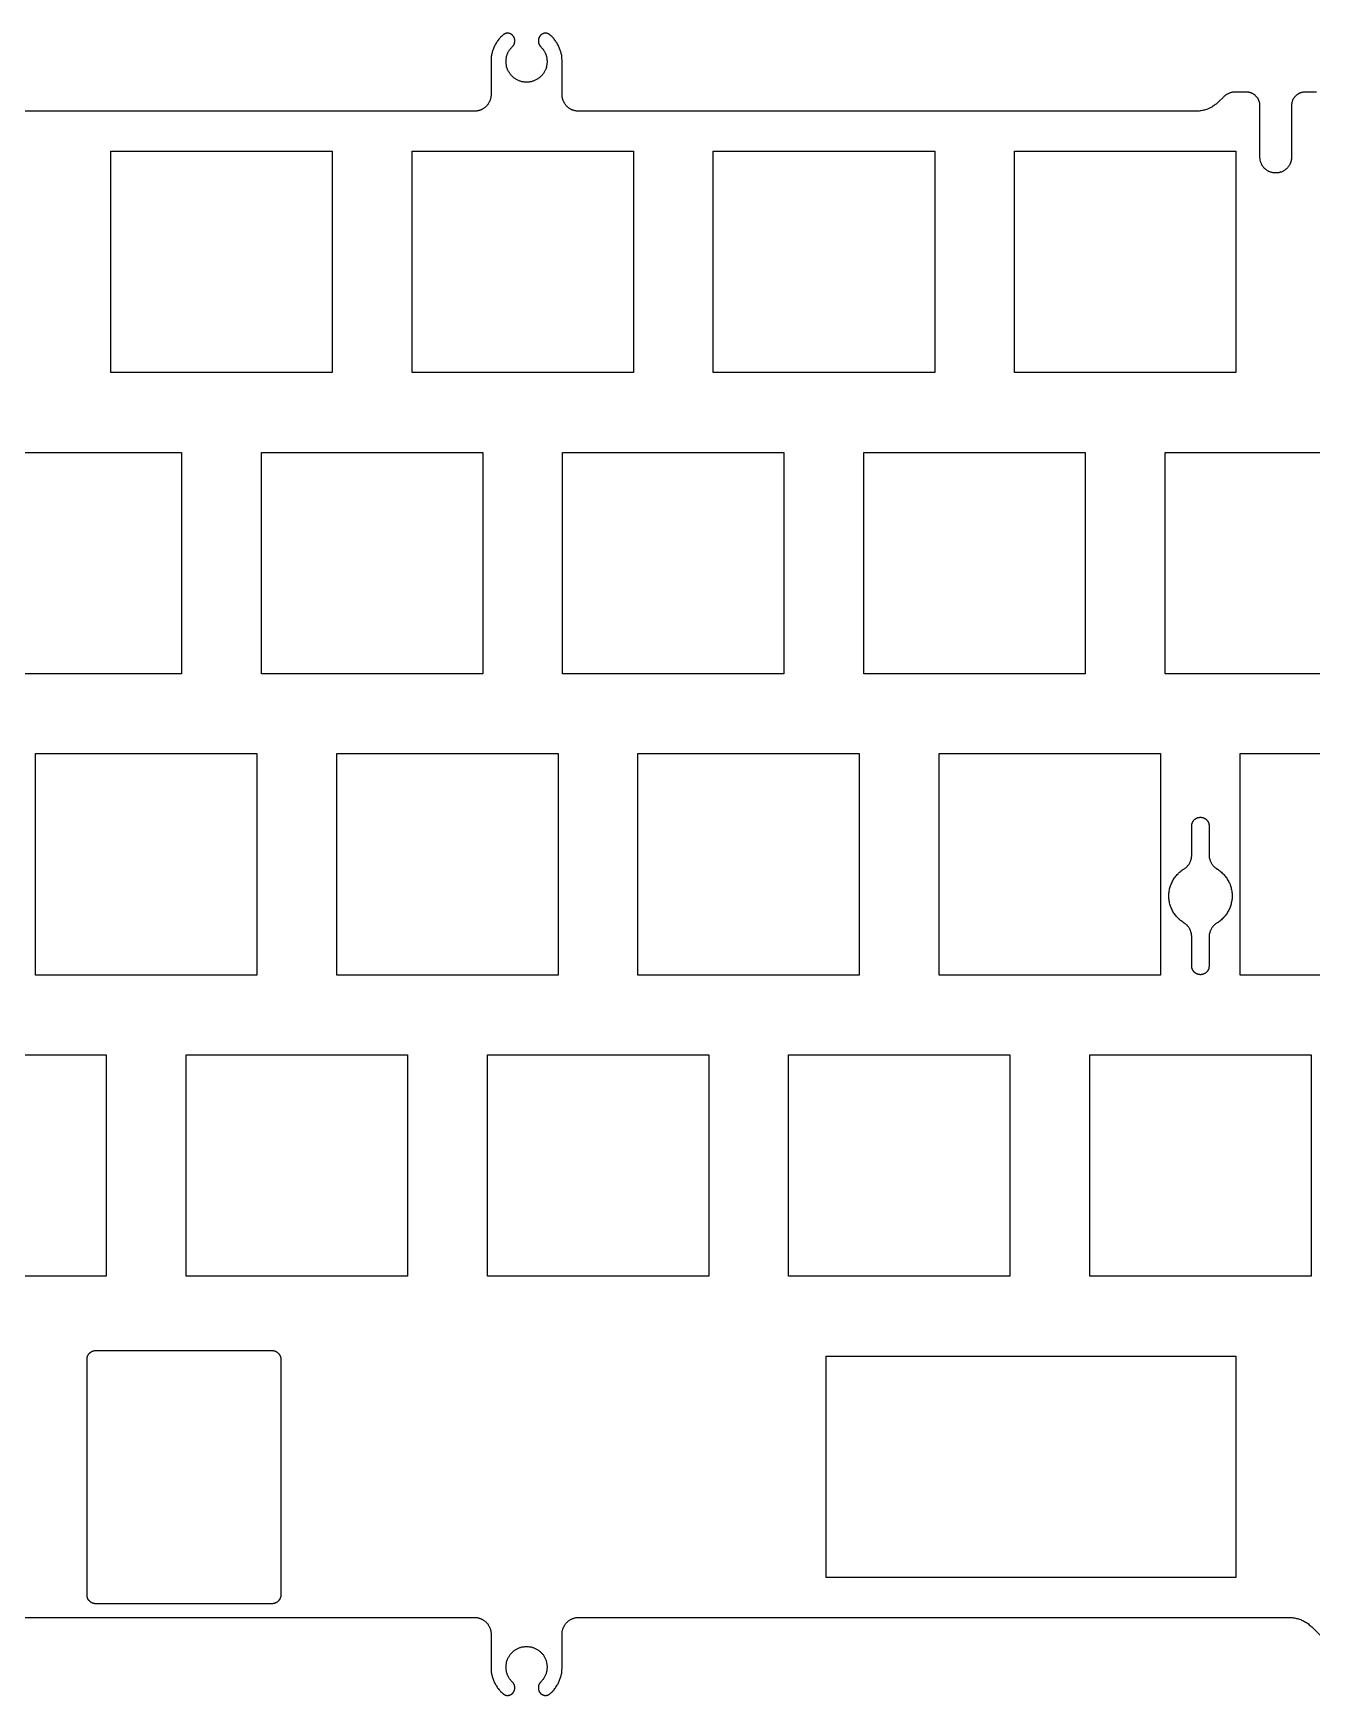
# Model space of a CAD drawing. Extents: x -940 to -635, y -394 to -288.
# Drawn here: x -866.4 to -785.5, y -393.3 to -288.2 of the extents above; entities that cross this region are included whole.
import ezdxf

# ---------------------------------------------------------------- set-up
doc = ezdxf.new("R2010")
doc.units = 0
doc.layers.add('Ð¡¼ü×ÖÄ¸', color=160, linetype='CONTINUOUS')

msp = doc.modelspace()

# ---------------------------------------------------------------- linework, layer by layer
at = {"layer": 'Ð¡¼ü×ÖÄ¸'}
for p, q in [((-835.92, -288.67, -95.37), (-835.92, -288.61, -95.37)), ((-834.42, -288.61, -95.37), (-834.42, -288.67, -95.37)), ((-837.42, -289.95, -95.37), (-837.42, -292.04, -95.37)), ((-832.92, -292.04, -95.37), (-832.92, -289.95, -95.37)), ((-791.1, -292.19, -95.37), (-791.4, -292.49, -95.37)), ((-789.64, -291.88, -95.37), (-790.35, -291.88, -95.37)), ((-785.22, -291.88, -95.37), (-785.94, -291.88, -95.37)), ((-838.47, -293.09, -95.37), (-877.98, -293.09, -95.37)), ((-792.85, -293.09, -95.37), (-831.87, -293.09, -95.37)), ((-788.79, -296, -95.37), (-788.79, -292.73, -95.37)), ((-786.79, -292.73, -95.37), (-786.79, -296, -95.37)), ((-793.1, -340.11, -95.37), (-793.1, -338.28, -95.37)), ((-792, -338.28, -95.37), (-792, -340.11, -95.37)), ((-793.1, -347.14, -95.37), (-793.1, -345.3, -95.37)), ((-792, -345.31, -95.37), (-792, -347.14, -95.37)), ((-862.97, -386.91, -95.37), (-862.97, -372.01, -95.37)), ((-862.42, -371.46, -95.37), (-851.26, -371.46, -95.37)), ((-850.71, -372.01, -95.37), (-850.71, -386.91, -95.37)), ((-851.26, -387.46, -95.37), (-862.42, -387.46, -95.37)), ((-882.87, -388.33, -95.37), (-838.47, -388.33, -95.37)), ((-831.87, -388.33, -95.37), (-786.96, -388.33, -95.37)), ((-785.51, -388.93, -95.37), (-781.1, -393.34, -95.37)), ((-837.42, -389.38, -95.37), (-837.42, -391.47, -95.37)), ((-832.92, -391.47, -95.37), (-832.92, -389.38, -95.37)), ((-835.92, -392.81, -95.37), (-835.92, -392.74, -95.37)), ((-834.42, -392.74, -95.37), (-834.42, -392.81, -95.37))]:
    msp.add_line(p, q, dxfattribs=at)
for points in [[(-835.92, -288.61), (-835.92, -288.59), (-835.92, -288.58), (-835.92, -288.57), (-835.92, -288.55), (-835.93, -288.54), (-835.93, -288.53), (-835.93, -288.51), (-835.94, -288.5), (-835.94, -288.48), (-835.94, -288.47), (-835.95, -288.45), (-835.95, -288.44), (-835.96, -288.43), (-835.96, -288.43), (-835.96, -288.42), (-835.97, -288.41), (-835.97, -288.4), (-835.97, -288.4), (-835.98, -288.39), (-835.98, -288.38), (-835.99, -288.37), (-835.99, -288.37), (-835.99, -288.36), (-836, -288.35), (-836, -288.35), (-836.01, -288.34), (-836.01, -288.33), (-836.02, -288.33), (-836.03, -288.32), (-836.03, -288.31), (-836.04, -288.31), (-836.04, -288.3), (-836.05, -288.29), (-836.05, -288.29), (-836.06, -288.28), (-836.07, -288.28), (-836.07, -288.27), (-836.08, -288.26), (-836.09, -288.26), (-836.09, -288.25), (-836.1, -288.25), (-836.11, -288.24), (-836.12, -288.24), (-836.12, -288.23), (-836.13, -288.23), (-836.14, -288.22), (-836.15, -288.22), (-836.16, -288.21), (-836.16, -288.21), (-836.17, -288.2), (-836.18, -288.2), (-836.19, -288.2), (-836.2, -288.19), (-836.2, -288.19), (-836.21, -288.19), (-836.22, -288.18), (-836.23, -288.18), (-836.24, -288.18), (-836.25, -288.17), (-836.26, -288.17), (-836.27, -288.17), (-836.27, -288.17), (-836.28, -288.17), (-836.29, -288.16), (-836.3, -288.16), (-836.31, -288.16), (-836.32, -288.16), (-836.33, -288.16), (-836.34, -288.16), (-836.34, -288.16), (-836.35, -288.16), (-836.36, -288.16), (-836.37, -288.16), (-836.38, -288.16), (-836.39, -288.16), (-836.4, -288.16), (-836.41, -288.16), (-836.41, -288.16), (-836.42, -288.16), (-836.43, -288.16), (-836.44, -288.16), (-836.45, -288.16), (-836.46, -288.16), (-836.46, -288.17), (-836.47, -288.17), (-836.48, -288.17), (-836.49, -288.17), (-836.5, -288.17), (-836.5, -288.18), (-836.51, -288.18), (-836.52, -288.18), (-836.53, -288.18), (-836.54, -288.19), (-836.55, -288.2), (-836.57, -288.2), (-836.58, -288.21), (-836.59, -288.22), (-836.61, -288.22), (-836.62, -288.23), (-836.63, -288.24), (-836.64, -288.25), (-836.65, -288.25), (-836.66, -288.26), (-836.67, -288.27), (-836.72, -288.31), (-836.76, -288.36), (-836.81, -288.4), (-836.85, -288.45), (-836.89, -288.49), (-836.93, -288.54), (-836.97, -288.59), (-837, -288.64), (-837.04, -288.69), (-837.07, -288.74), (-837.1, -288.79), (-837.13, -288.85), (-837.16, -288.9), (-837.19, -288.96), (-837.22, -289.01), (-837.24, -289.06), (-837.26, -289.12), (-837.28, -289.18), (-837.3, -289.23), (-837.32, -289.29), (-837.34, -289.34), (-837.35, -289.4), (-837.37, -289.46), (-837.38, -289.51), (-837.39, -289.57), (-837.4, -289.62), (-837.41, -289.68), (-837.41, -289.73), (-837.42, -289.79), (-837.42, -289.84), (-837.42, -289.9), (-837.42, -289.95)], [(-832.92, -289.95), (-832.92, -289.9), (-832.92, -289.84), (-832.93, -289.79), (-832.93, -289.73), (-832.94, -289.68), (-832.95, -289.62), (-832.95, -289.57), (-832.96, -289.51), (-832.98, -289.46), (-832.99, -289.4), (-833, -289.34), (-833.02, -289.29), (-833.04, -289.23), (-833.06, -289.18), (-833.08, -289.12), (-833.1, -289.06), (-833.13, -289.01), (-833.15, -288.96), (-833.18, -288.9), (-833.21, -288.85), (-833.24, -288.79), (-833.27, -288.74), (-833.31, -288.69), (-833.34, -288.64), (-833.38, -288.59), (-833.42, -288.54), (-833.45, -288.49), (-833.5, -288.45), (-833.54, -288.4), (-833.58, -288.36), (-833.63, -288.31), (-833.67, -288.27), (-833.68, -288.26), (-833.69, -288.25), (-833.7, -288.25), (-833.71, -288.24), (-833.72, -288.23), (-833.74, -288.22), (-833.75, -288.22), (-833.76, -288.21), (-833.78, -288.2), (-833.79, -288.2), (-833.8, -288.19), (-833.82, -288.18), (-833.82, -288.18), (-833.83, -288.18), (-833.84, -288.18), (-833.85, -288.17), (-833.86, -288.17), (-833.86, -288.17), (-833.87, -288.17), (-833.88, -288.17), (-833.89, -288.16), (-833.9, -288.16), (-833.9, -288.16), (-833.91, -288.16), (-833.92, -288.16), (-833.93, -288.16), (-833.94, -288.16), (-833.95, -288.16), (-833.95, -288.16), (-833.96, -288.16), (-833.97, -288.16), (-833.98, -288.16), (-833.99, -288.16), (-834, -288.16), (-834.01, -288.16), (-834.02, -288.16), (-834.02, -288.16), (-834.03, -288.16), (-834.04, -288.16), (-834.05, -288.16), (-834.06, -288.17), (-834.07, -288.17), (-834.08, -288.17), (-834.09, -288.17), (-834.1, -288.17), (-834.1, -288.18), (-834.11, -288.18), (-834.12, -288.18), (-834.13, -288.19), (-834.14, -288.19), (-834.15, -288.19), (-834.16, -288.2), (-834.16, -288.2), (-834.17, -288.2), (-834.18, -288.21), (-834.19, -288.21), (-834.2, -288.22), (-834.2, -288.22), (-834.21, -288.23), (-834.22, -288.23), (-834.23, -288.24), (-834.23, -288.24), (-834.24, -288.25), (-834.25, -288.25), (-834.26, -288.26), (-834.26, -288.26), (-834.27, -288.27), (-834.28, -288.28), (-834.28, -288.28), (-834.29, -288.29), (-834.29, -288.29), (-834.3, -288.3), (-834.31, -288.31), (-834.31, -288.31), (-834.32, -288.32), (-834.32, -288.33), (-834.33, -288.33), (-834.33, -288.34), (-834.34, -288.35), (-834.34, -288.35), (-834.35, -288.36), (-834.35, -288.37), (-834.36, -288.37), (-834.36, -288.38), (-834.37, -288.39), (-834.37, -288.4), (-834.37, -288.4), (-834.38, -288.41), (-834.38, -288.42), (-834.38, -288.43), (-834.39, -288.43), (-834.39, -288.44), (-834.39, -288.45), (-834.4, -288.47), (-834.4, -288.48), (-834.41, -288.5), (-834.41, -288.51), (-834.41, -288.53), (-834.42, -288.54), (-834.42, -288.55), (-834.42, -288.57), (-834.42, -288.58), (-834.42, -288.59), (-834.42, -288.61)], [(-834.28, -289), (-834.25, -289.03), (-834.22, -289.07), (-834.19, -289.1), (-834.16, -289.14), (-834.13, -289.17), (-834.1, -289.21), (-834.08, -289.25), (-834.05, -289.28), (-834.03, -289.32), (-834.01, -289.36), (-833.99, -289.4), (-833.97, -289.45), (-833.96, -289.49), (-833.94, -289.53), (-833.93, -289.57), (-833.91, -289.62), (-833.9, -289.66), (-833.89, -289.71), (-833.89, -289.75), (-833.88, -289.79), (-833.88, -289.84), (-833.87, -289.89), (-833.87, -289.93), (-833.87, -289.98), (-833.87, -290.02), (-833.88, -290.07), (-833.88, -290.11), (-833.89, -290.16), (-833.9, -290.2), (-833.91, -290.24), (-833.92, -290.29), (-833.93, -290.33), (-833.94, -290.38), (-833.96, -290.42), (-833.98, -290.46), (-833.99, -290.5), (-834.01, -290.54), (-834.04, -290.58), (-834.06, -290.62), (-834.08, -290.66), (-834.11, -290.7), (-834.13, -290.73), (-834.16, -290.77), (-834.19, -290.8), (-834.22, -290.84), (-834.25, -290.87), (-834.29, -290.9), (-834.32, -290.93), (-834.35, -290.96), (-834.39, -290.99), (-834.43, -291.01), (-834.46, -291.04), (-834.5, -291.06), (-834.54, -291.09), (-834.58, -291.11), (-834.62, -291.13), (-834.66, -291.15), (-834.71, -291.16), (-834.75, -291.18), (-834.79, -291.19), (-834.84, -291.2), (-834.88, -291.22), (-834.92, -291.22), (-834.97, -291.23), (-835.01, -291.24), (-835.06, -291.24), (-835.1, -291.25), (-835.15, -291.25), (-835.19, -291.25), (-835.24, -291.25), (-835.28, -291.24), (-835.33, -291.24), (-835.37, -291.23), (-835.42, -291.22), (-835.46, -291.22), (-835.51, -291.2), (-835.55, -291.19), (-835.59, -291.18), (-835.64, -291.16), (-835.68, -291.15), (-835.72, -291.13), (-835.76, -291.11), (-835.8, -291.09), (-835.84, -291.06), (-835.88, -291.04), (-835.92, -291.01), (-835.95, -290.99), (-835.99, -290.96), (-836.02, -290.93), (-836.06, -290.9), (-836.09, -290.87), (-836.12, -290.84), (-836.15, -290.8), (-836.18, -290.77), (-836.21, -290.73), (-836.23, -290.7), (-836.26, -290.66), (-836.28, -290.62), (-836.31, -290.58), (-836.33, -290.54), (-836.35, -290.5), (-836.37, -290.46), (-836.38, -290.42), (-836.4, -290.38), (-836.41, -290.33), (-836.43, -290.29), (-836.44, -290.24), (-836.45, -290.2), (-836.45, -290.16), (-836.46, -290.11), (-836.47, -290.07), (-836.47, -290.02), (-836.47, -289.98), (-836.47, -289.93), (-836.47, -289.89), (-836.47, -289.84), (-836.46, -289.79), (-836.46, -289.75), (-836.45, -289.71), (-836.44, -289.66), (-836.43, -289.62), (-836.42, -289.57), (-836.4, -289.53), (-836.39, -289.49), (-836.37, -289.45), (-836.35, -289.4), (-836.33, -289.36), (-836.31, -289.32), (-836.29, -289.28), (-836.27, -289.25), (-836.24, -289.21), (-836.21, -289.17), (-836.19, -289.14), (-836.16, -289.1), (-836.13, -289.07), (-836.1, -289.03), (-836.06, -289)], [(-836.06, -289), (-836.05, -288.99), (-836.04, -288.98), (-836.03, -288.97), (-836.02, -288.96), (-836.01, -288.95), (-836, -288.93), (-835.99, -288.92), (-835.99, -288.91), (-835.98, -288.89), (-835.97, -288.88), (-835.96, -288.87), (-835.96, -288.85), (-835.95, -288.84), (-835.95, -288.82), (-835.94, -288.81), (-835.94, -288.8), (-835.93, -288.78), (-835.93, -288.77), (-835.93, -288.75), (-835.93, -288.74), (-835.92, -288.72), (-835.92, -288.71), (-835.92, -288.69), (-835.92, -288.67)], [(-834.42, -288.67), (-834.42, -288.69), (-834.42, -288.71), (-834.42, -288.72), (-834.42, -288.74), (-834.42, -288.75), (-834.41, -288.77), (-834.41, -288.78), (-834.41, -288.8), (-834.4, -288.81), (-834.4, -288.82), (-834.39, -288.84), (-834.38, -288.85), (-834.38, -288.87), (-834.37, -288.88), (-834.36, -288.89), (-834.36, -288.91), (-834.35, -288.92), (-834.34, -288.93), (-834.33, -288.95), (-834.32, -288.96), (-834.31, -288.97), (-834.3, -288.98), (-834.29, -288.99), (-834.28, -289)], [(-837.42, -292.04), (-837.42, -292.07), (-837.42, -292.11), (-837.43, -292.15), (-837.43, -292.18), (-837.44, -292.22), (-837.44, -292.25), (-837.45, -292.29), (-837.46, -292.32), (-837.47, -292.36), (-837.48, -292.39), (-837.49, -292.42), (-837.51, -292.46), (-837.52, -292.49), (-837.54, -292.52), (-837.56, -292.55), (-837.57, -292.58), (-837.59, -292.61), (-837.61, -292.64), (-837.63, -292.67), (-837.66, -292.7), (-837.68, -292.73), (-837.7, -292.76), (-837.73, -292.78), (-837.75, -292.81), (-837.78, -292.83), (-837.81, -292.85), (-837.84, -292.88), (-837.87, -292.9), (-837.9, -292.92), (-837.93, -292.94), (-837.96, -292.95), (-837.99, -292.97), (-838.02, -292.99), (-838.05, -293), (-838.09, -293.02), (-838.12, -293.03), (-838.15, -293.04), (-838.19, -293.05), (-838.22, -293.06), (-838.26, -293.07), (-838.29, -293.07), (-838.33, -293.08), (-838.36, -293.08), (-838.4, -293.09), (-838.44, -293.09), (-838.47, -293.09)], [(-831.87, -293.09), (-831.91, -293.09), (-831.94, -293.09), (-831.98, -293.08), (-832.01, -293.08), (-832.05, -293.07), (-832.09, -293.07), (-832.12, -293.06), (-832.15, -293.05), (-832.19, -293.04), (-832.22, -293.03), (-832.26, -293.02), (-832.29, -293), (-832.32, -292.99), (-832.35, -292.97), (-832.39, -292.95), (-832.42, -292.94), (-832.45, -292.92), (-832.48, -292.9), (-832.51, -292.88), (-832.53, -292.85), (-832.56, -292.83), (-832.59, -292.81), (-832.61, -292.78), (-832.64, -292.76), (-832.66, -292.73), (-832.69, -292.7), (-832.71, -292.67), (-832.73, -292.64), (-832.75, -292.61), (-832.77, -292.58), (-832.79, -292.55), (-832.8, -292.52), (-832.82, -292.49), (-832.83, -292.46), (-832.85, -292.42), (-832.86, -292.39), (-832.87, -292.36), (-832.88, -292.32), (-832.89, -292.29), (-832.9, -292.25), (-832.91, -292.22), (-832.91, -292.18), (-832.92, -292.15), (-832.92, -292.11), (-832.92, -292.07), (-832.92, -292.04)], [(-790.35, -291.88), (-790.39, -291.88), (-790.43, -291.88), (-790.46, -291.88), (-790.5, -291.89), (-790.53, -291.89), (-790.57, -291.9), (-790.6, -291.91), (-790.64, -291.92), (-790.67, -291.93), (-790.71, -291.94), (-790.74, -291.95), (-790.77, -291.97), (-790.8, -291.98), (-790.84, -292), (-790.87, -292.01), (-790.9, -292.03), (-790.93, -292.05), (-790.96, -292.07), (-790.99, -292.09), (-791.02, -292.11), (-791.04, -292.14), (-791.07, -292.16), (-791.1, -292.19)], [(-788.79, -292.73), (-788.79, -292.7), (-788.79, -292.67), (-788.79, -292.64), (-788.8, -292.61), (-788.8, -292.58), (-788.8, -292.56), (-788.81, -292.53), (-788.82, -292.5), (-788.83, -292.47), (-788.84, -292.44), (-788.85, -292.42), (-788.86, -292.39), (-788.87, -292.36), (-788.88, -292.34), (-788.9, -292.31), (-788.91, -292.29), (-788.93, -292.26), (-788.94, -292.24), (-788.96, -292.22), (-788.98, -292.19), (-789, -292.17), (-789.02, -292.15), (-789.04, -292.13), (-789.06, -292.11), (-789.08, -292.09), (-789.1, -292.07), (-789.12, -292.05), (-789.15, -292.03), (-789.17, -292.02), (-789.2, -292), (-789.22, -291.99), (-789.25, -291.97), (-789.27, -291.96), (-789.3, -291.95), (-789.33, -291.94), (-789.35, -291.93), (-789.38, -291.92), (-789.41, -291.91), (-789.44, -291.9), (-789.46, -291.9), (-789.49, -291.89), (-789.52, -291.89), (-789.55, -291.88), (-789.58, -291.88), (-789.61, -291.88), (-789.64, -291.88)], [(-785.94, -291.88), (-785.97, -291.88), (-786, -291.88), (-786.03, -291.88), (-786.06, -291.89), (-786.08, -291.89), (-786.11, -291.9), (-786.14, -291.9), (-786.17, -291.91), (-786.2, -291.92), (-786.23, -291.93), (-786.25, -291.94), (-786.28, -291.95), (-786.31, -291.96), (-786.33, -291.97), (-786.36, -291.99), (-786.38, -292), (-786.41, -292.02), (-786.43, -292.03), (-786.45, -292.05), (-786.48, -292.07), (-786.5, -292.09), (-786.52, -292.11), (-786.54, -292.13), (-786.56, -292.15), (-786.58, -292.17), (-786.6, -292.19), (-786.62, -292.22), (-786.63, -292.24), (-786.65, -292.26), (-786.67, -292.29), (-786.68, -292.31), (-786.7, -292.34), (-786.71, -292.36), (-786.72, -292.39), (-786.73, -292.42), (-786.74, -292.44), (-786.75, -292.47), (-786.76, -292.5), (-786.77, -292.53), (-786.77, -292.56), (-786.78, -292.58), (-786.78, -292.61), (-786.79, -292.64), (-786.79, -292.67), (-786.79, -292.7), (-786.79, -292.73)], [(-791.4, -292.49), (-791.45, -292.54), (-791.5, -292.58), (-791.55, -292.63), (-791.61, -292.67), (-791.67, -292.71), (-791.72, -292.75), (-791.78, -292.79), (-791.84, -292.83), (-791.9, -292.86), (-791.97, -292.89), (-792.03, -292.92), (-792.1, -292.95), (-792.16, -292.97), (-792.23, -292.99), (-792.29, -293.01), (-792.36, -293.03), (-792.43, -293.05), (-792.5, -293.06), (-792.57, -293.07), (-792.64, -293.08), (-792.71, -293.08), (-792.78, -293.09), (-792.85, -293.09)], [(-786.79, -296), (-786.79, -296.03), (-786.79, -296.07), (-786.8, -296.1), (-786.8, -296.13), (-786.81, -296.17), (-786.81, -296.2), (-786.82, -296.24), (-786.83, -296.27), (-786.84, -296.3), (-786.85, -296.33), (-786.86, -296.37), (-786.87, -296.4), (-786.89, -296.43), (-786.9, -296.46), (-786.92, -296.49), (-786.94, -296.52), (-786.96, -296.55), (-786.98, -296.58), (-787, -296.61), (-787.02, -296.63), (-787.04, -296.66), (-787.06, -296.68), (-787.09, -296.71), (-787.11, -296.73), (-787.14, -296.76), (-787.17, -296.78), (-787.19, -296.8), (-787.22, -296.82), (-787.25, -296.84), (-787.28, -296.86), (-787.31, -296.87), (-787.34, -296.89), (-787.37, -296.9), (-787.4, -296.92), (-787.43, -296.93), (-787.47, -296.94), (-787.5, -296.95), (-787.53, -296.96), (-787.57, -296.97), (-787.6, -296.98), (-787.63, -296.98), (-787.67, -296.99), (-787.7, -296.99), (-787.74, -296.99), (-787.77, -296.99), (-787.81, -296.99), (-787.84, -296.99), (-787.87, -296.99), (-787.91, -296.99), (-787.94, -296.98), (-787.98, -296.98), (-788.01, -296.97), (-788.04, -296.96), (-788.08, -296.95), (-788.11, -296.94), (-788.14, -296.93), (-788.17, -296.92), (-788.21, -296.9), (-788.24, -296.89), (-788.27, -296.87), (-788.3, -296.86), (-788.33, -296.84), (-788.36, -296.82), (-788.38, -296.8), (-788.41, -296.78), (-788.44, -296.76), (-788.46, -296.73), (-788.49, -296.71), (-788.51, -296.68), (-788.54, -296.66), (-788.56, -296.63), (-788.58, -296.61), (-788.6, -296.58), (-788.62, -296.55), (-788.64, -296.52), (-788.66, -296.49), (-788.67, -296.46), (-788.69, -296.43), (-788.7, -296.4), (-788.72, -296.37), (-788.73, -296.33), (-788.74, -296.3), (-788.75, -296.27), (-788.76, -296.24), (-788.77, -296.2), (-788.77, -296.17), (-788.78, -296.13), (-788.78, -296.1), (-788.78, -296.07), (-788.79, -296.03), (-788.79, -296)], [(-793.1, -338.28), (-793.1, -338.26), (-793.1, -338.24), (-793.1, -338.22), (-793.1, -338.21), (-793.09, -338.19), (-793.09, -338.17), (-793.09, -338.15), (-793.08, -338.13), (-793.07, -338.11), (-793.07, -338.1), (-793.06, -338.08), (-793.05, -338.06), (-793.05, -338.04), (-793.04, -338.03), (-793.03, -338.01), (-793.02, -337.99), (-793.01, -337.98), (-793, -337.96), (-792.99, -337.95), (-792.98, -337.93), (-792.96, -337.92), (-792.95, -337.9), (-792.94, -337.89), (-792.92, -337.88), (-792.91, -337.86), (-792.89, -337.85), (-792.88, -337.84), (-792.86, -337.83), (-792.85, -337.82), (-792.83, -337.81), (-792.82, -337.8), (-792.8, -337.79), (-792.78, -337.78), (-792.76, -337.77), (-792.75, -337.77), (-792.73, -337.76), (-792.71, -337.75), (-792.69, -337.75), (-792.67, -337.75), (-792.66, -337.74), (-792.64, -337.74), (-792.62, -337.74), (-792.6, -337.73), (-792.58, -337.73), (-792.56, -337.73), (-792.54, -337.73), (-792.52, -337.73), (-792.5, -337.73), (-792.48, -337.74), (-792.47, -337.74), (-792.45, -337.74), (-792.43, -337.75), (-792.41, -337.75), (-792.39, -337.75), (-792.37, -337.76), (-792.36, -337.77), (-792.34, -337.77), (-792.32, -337.78), (-792.3, -337.79), (-792.29, -337.8), (-792.27, -337.81), (-792.25, -337.82), (-792.24, -337.83), (-792.22, -337.84), (-792.21, -337.85), (-792.19, -337.86), (-792.18, -337.88), (-792.17, -337.89), (-792.15, -337.9), (-792.14, -337.92), (-792.13, -337.93), (-792.12, -337.95), (-792.1, -337.96), (-792.09, -337.98), (-792.08, -337.99), (-792.07, -338.01), (-792.06, -338.03), (-792.06, -338.04), (-792.05, -338.06), (-792.04, -338.08), (-792.03, -338.1), (-792.03, -338.11), (-792.02, -338.13), (-792.02, -338.15), (-792.01, -338.17), (-792.01, -338.19), (-792.01, -338.21), (-792, -338.22), (-792, -338.24), (-792, -338.26), (-792, -338.28)], [(-793.6, -341.01), (-793.57, -340.99), (-793.54, -340.97), (-793.51, -340.95), (-793.48, -340.92), (-793.46, -340.9), (-793.43, -340.88), (-793.4, -340.85), (-793.38, -340.83), (-793.36, -340.8), (-793.33, -340.77), (-793.31, -340.75), (-793.29, -340.72), (-793.27, -340.69), (-793.25, -340.66), (-793.23, -340.63), (-793.22, -340.59), (-793.2, -340.56), (-793.19, -340.53), (-793.17, -340.5), (-793.16, -340.46), (-793.15, -340.43), (-793.14, -340.4), (-793.13, -340.36), (-793.12, -340.33), (-793.12, -340.29), (-793.11, -340.26), (-793.11, -340.22), (-793.1, -340.19), (-793.1, -340.15), (-793.1, -340.11)], [(-792, -340.11), (-792, -340.15), (-792, -340.18), (-792, -340.22), (-791.99, -340.25), (-791.99, -340.29), (-791.98, -340.32), (-791.97, -340.36), (-791.96, -340.39), (-791.95, -340.43), (-791.94, -340.46), (-791.93, -340.49), (-791.92, -340.53), (-791.9, -340.56), (-791.88, -340.59), (-791.87, -340.62), (-791.85, -340.65), (-791.83, -340.68), (-791.81, -340.71), (-791.79, -340.74), (-791.77, -340.77), (-791.74, -340.8), (-791.72, -340.82), (-791.7, -340.85), (-791.67, -340.87), (-791.64, -340.9), (-791.62, -340.92), (-791.59, -340.94), (-791.56, -340.96), (-791.53, -340.99), (-791.5, -341)], [(-793.6, -344.41), (-793.66, -344.37), (-793.71, -344.33), (-793.77, -344.29), (-793.82, -344.25), (-793.88, -344.2), (-793.93, -344.16), (-793.97, -344.11), (-794.02, -344.06), (-794.07, -344.01), (-794.11, -343.95), (-794.15, -343.9), (-794.19, -343.84), (-794.23, -343.79), (-794.27, -343.73), (-794.3, -343.67), (-794.33, -343.61), (-794.36, -343.54), (-794.39, -343.48), (-794.42, -343.42), (-794.44, -343.35), (-794.46, -343.29), (-794.48, -343.22), (-794.5, -343.15), (-794.51, -343.09), (-794.52, -343.02), (-794.53, -342.95), (-794.54, -342.88), (-794.54, -342.81), (-794.55, -342.74), (-794.55, -342.67), (-794.54, -342.61), (-794.54, -342.54), (-794.53, -342.47), (-794.52, -342.4), (-794.51, -342.33), (-794.5, -342.26), (-794.48, -342.2), (-794.46, -342.13), (-794.44, -342.07), (-794.42, -342), (-794.39, -341.94), (-794.36, -341.87), (-794.33, -341.81), (-794.3, -341.75), (-794.27, -341.69), (-794.23, -341.63), (-794.19, -341.57), (-794.15, -341.52), (-794.11, -341.46), (-794.07, -341.41), (-794.02, -341.36), (-793.97, -341.31), (-793.93, -341.26), (-793.88, -341.21), (-793.82, -341.17), (-793.77, -341.13), (-793.71, -341.08), (-793.66, -341.04), (-793.6, -341.01)], [(-791.5, -341), (-791.44, -341.04), (-791.39, -341.08), (-791.33, -341.12), (-791.28, -341.16), (-791.22, -341.21), (-791.17, -341.26), (-791.12, -341.3), (-791.07, -341.35), (-791.03, -341.41), (-790.98, -341.46), (-790.94, -341.51), (-790.9, -341.57), (-790.86, -341.63), (-790.83, -341.69), (-790.79, -341.75), (-790.76, -341.81), (-790.73, -341.87), (-790.7, -341.93), (-790.68, -342), (-790.65, -342.06), (-790.63, -342.13), (-790.61, -342.2), (-790.6, -342.26), (-790.58, -342.33), (-790.57, -342.4), (-790.56, -342.47), (-790.55, -342.54), (-790.55, -342.6), (-790.55, -342.67), (-790.55, -342.74), (-790.55, -342.81), (-790.55, -342.88), (-790.56, -342.95), (-790.57, -343.02), (-790.58, -343.09), (-790.6, -343.15), (-790.61, -343.22), (-790.63, -343.29), (-790.65, -343.35), (-790.68, -343.42), (-790.7, -343.48), (-790.73, -343.55), (-790.76, -343.61), (-790.79, -343.67), (-790.83, -343.73), (-790.86, -343.79), (-790.9, -343.85), (-790.94, -343.9), (-790.98, -343.96), (-791.03, -344.01), (-791.07, -344.06), (-791.12, -344.11), (-791.17, -344.16), (-791.22, -344.21), (-791.28, -344.25), (-791.33, -344.3), (-791.39, -344.34), (-791.44, -344.38), (-791.5, -344.41)], [(-793.1, -345.3), (-793.1, -345.27), (-793.1, -345.23), (-793.11, -345.2), (-793.11, -345.16), (-793.12, -345.13), (-793.12, -345.09), (-793.13, -345.06), (-793.14, -345.02), (-793.15, -344.99), (-793.16, -344.95), (-793.17, -344.92), (-793.19, -344.89), (-793.2, -344.85), (-793.22, -344.82), (-793.23, -344.79), (-793.25, -344.76), (-793.27, -344.73), (-793.29, -344.7), (-793.31, -344.67), (-793.33, -344.64), (-793.36, -344.62), (-793.38, -344.59), (-793.4, -344.56), (-793.43, -344.54), (-793.46, -344.52), (-793.48, -344.49), (-793.51, -344.47), (-793.54, -344.45), (-793.57, -344.43), (-793.6, -344.41)], [(-791.5, -344.41), (-791.53, -344.43), (-791.56, -344.45), (-791.59, -344.47), (-791.62, -344.5), (-791.64, -344.52), (-791.67, -344.54), (-791.7, -344.57), (-791.72, -344.59), (-791.74, -344.62), (-791.77, -344.65), (-791.79, -344.68), (-791.81, -344.7), (-791.83, -344.73), (-791.85, -344.76), (-791.87, -344.8), (-791.88, -344.83), (-791.9, -344.86), (-791.92, -344.89), (-791.93, -344.92), (-791.94, -344.96), (-791.95, -344.99), (-791.96, -345.03), (-791.97, -345.06), (-791.98, -345.1), (-791.99, -345.13), (-791.99, -345.17), (-792, -345.2), (-792, -345.24), (-792, -345.27), (-792, -345.31)], [(-792, -347.14), (-792, -347.15), (-792, -347.17), (-792, -347.19), (-792.01, -347.21), (-792.01, -347.23), (-792.01, -347.25), (-792.02, -347.27), (-792.02, -347.29), (-792.03, -347.3), (-792.03, -347.32), (-792.04, -347.34), (-792.05, -347.36), (-792.06, -347.37), (-792.06, -347.39), (-792.07, -347.41), (-792.08, -347.42), (-792.09, -347.44), (-792.1, -347.46), (-792.12, -347.47), (-792.13, -347.49), (-792.14, -347.5), (-792.15, -347.51), (-792.17, -347.53), (-792.18, -347.54), (-792.19, -347.55), (-792.21, -347.57), (-792.22, -347.58), (-792.24, -347.59), (-792.25, -347.6), (-792.27, -347.61), (-792.29, -347.62), (-792.3, -347.63), (-792.32, -347.64), (-792.34, -347.64), (-792.36, -347.65), (-792.37, -347.66), (-792.39, -347.66), (-792.41, -347.67), (-792.43, -347.67), (-792.45, -347.68), (-792.47, -347.68), (-792.48, -347.68), (-792.5, -347.68), (-792.52, -347.69), (-792.54, -347.69), (-792.56, -347.69), (-792.58, -347.69), (-792.6, -347.68), (-792.62, -347.68), (-792.64, -347.68), (-792.66, -347.68), (-792.67, -347.67), (-792.69, -347.67), (-792.71, -347.66), (-792.73, -347.66), (-792.75, -347.65), (-792.76, -347.64), (-792.78, -347.64), (-792.8, -347.63), (-792.82, -347.62), (-792.83, -347.61), (-792.85, -347.6), (-792.86, -347.59), (-792.88, -347.58), (-792.89, -347.57), (-792.91, -347.55), (-792.92, -347.54), (-792.94, -347.53), (-792.95, -347.51), (-792.96, -347.5), (-792.98, -347.49), (-792.99, -347.47), (-793, -347.46), (-793.01, -347.44), (-793.02, -347.42), (-793.03, -347.41), (-793.04, -347.39), (-793.05, -347.37), (-793.05, -347.36), (-793.06, -347.34), (-793.07, -347.32), (-793.07, -347.3), (-793.08, -347.29), (-793.09, -347.27), (-793.09, -347.25), (-793.09, -347.23), (-793.1, -347.21), (-793.1, -347.19), (-793.1, -347.17), (-793.1, -347.15), (-793.1, -347.14)], [(-862.97, -372.01), (-862.97, -371.99), (-862.97, -371.97), (-862.97, -371.95), (-862.97, -371.93), (-862.96, -371.92), (-862.96, -371.9), (-862.96, -371.88), (-862.95, -371.86), (-862.95, -371.84), (-862.94, -371.82), (-862.93, -371.81), (-862.93, -371.79), (-862.92, -371.77), (-862.91, -371.76), (-862.9, -371.74), (-862.89, -371.72), (-862.88, -371.71), (-862.87, -371.69), (-862.86, -371.68), (-862.85, -371.66), (-862.84, -371.65), (-862.82, -371.63), (-862.81, -371.62), (-862.8, -371.61), (-862.78, -371.59), (-862.77, -371.58), (-862.75, -371.57), (-862.74, -371.56), (-862.72, -371.55), (-862.71, -371.54), (-862.69, -371.53), (-862.67, -371.52), (-862.66, -371.51), (-862.64, -371.5), (-862.62, -371.5), (-862.61, -371.49), (-862.59, -371.48), (-862.57, -371.48), (-862.55, -371.47), (-862.53, -371.47), (-862.52, -371.47), (-862.5, -371.46), (-862.48, -371.46), (-862.46, -371.46), (-862.44, -371.46), (-862.42, -371.46)], [(-851.26, -371.46), (-851.24, -371.46), (-851.23, -371.46), (-851.21, -371.46), (-851.19, -371.46), (-851.17, -371.47), (-851.15, -371.47), (-851.13, -371.47), (-851.12, -371.48), (-851.1, -371.48), (-851.08, -371.49), (-851.06, -371.5), (-851.04, -371.5), (-851.03, -371.51), (-851.01, -371.52), (-850.99, -371.53), (-850.98, -371.54), (-850.96, -371.55), (-850.95, -371.56), (-850.93, -371.57), (-850.92, -371.58), (-850.9, -371.59), (-850.89, -371.61), (-850.87, -371.62), (-850.86, -371.63), (-850.85, -371.65), (-850.84, -371.66), (-850.83, -371.68), (-850.81, -371.69), (-850.8, -371.71), (-850.79, -371.72), (-850.78, -371.74), (-850.78, -371.76), (-850.77, -371.77), (-850.76, -371.79), (-850.75, -371.81), (-850.75, -371.82), (-850.74, -371.84), (-850.73, -371.86), (-850.73, -371.88), (-850.72, -371.9), (-850.72, -371.92), (-850.72, -371.93), (-850.72, -371.95), (-850.71, -371.97), (-850.71, -371.99), (-850.71, -372.01)], [(-862.42, -387.46), (-862.44, -387.46), (-862.46, -387.46), (-862.48, -387.46), (-862.5, -387.45), (-862.52, -387.45), (-862.54, -387.45), (-862.55, -387.44), (-862.57, -387.44), (-862.59, -387.43), (-862.61, -387.43), (-862.63, -387.42), (-862.65, -387.41), (-862.66, -387.4), (-862.68, -387.39), (-862.7, -387.38), (-862.71, -387.38), (-862.73, -387.36), (-862.75, -387.35), (-862.76, -387.34), (-862.78, -387.33), (-862.79, -387.32), (-862.8, -387.3), (-862.82, -387.29), (-862.83, -387.28), (-862.84, -387.26), (-862.86, -387.25), (-862.87, -387.23), (-862.88, -387.22), (-862.89, -387.2), (-862.9, -387.18), (-862.91, -387.17), (-862.92, -387.15), (-862.92, -387.13), (-862.93, -387.11), (-862.94, -387.1), (-862.94, -387.08), (-862.95, -387.06), (-862.96, -387.04), (-862.96, -387.02), (-862.96, -387), (-862.97, -386.99), (-862.97, -386.97), (-862.97, -386.95), (-862.97, -386.93), (-862.97, -386.91)], [(-850.71, -386.91), (-850.71, -386.93), (-850.71, -386.95), (-850.72, -386.96), (-850.72, -386.98), (-850.72, -387), (-850.72, -387.02), (-850.73, -387.04), (-850.73, -387.06), (-850.74, -387.08), (-850.75, -387.09), (-850.75, -387.11), (-850.76, -387.13), (-850.77, -387.14), (-850.78, -387.16), (-850.78, -387.18), (-850.79, -387.19), (-850.8, -387.21), (-850.81, -387.23), (-850.83, -387.24), (-850.84, -387.26), (-850.85, -387.27), (-850.86, -387.28), (-850.87, -387.3), (-850.89, -387.31), (-850.9, -387.32), (-850.92, -387.34), (-850.93, -387.35), (-850.95, -387.36), (-850.96, -387.37), (-850.98, -387.38), (-850.99, -387.39), (-851.01, -387.4), (-851.03, -387.41), (-851.04, -387.41), (-851.06, -387.42), (-851.08, -387.43), (-851.1, -387.43), (-851.12, -387.44), (-851.13, -387.44), (-851.15, -387.45), (-851.17, -387.45), (-851.19, -387.45), (-851.21, -387.46), (-851.23, -387.46), (-851.24, -387.46), (-851.26, -387.46)], [(-838.47, -388.33), (-838.44, -388.33), (-838.4, -388.33), (-838.36, -388.33), (-838.33, -388.34), (-838.29, -388.34), (-838.26, -388.35), (-838.22, -388.36), (-838.19, -388.37), (-838.15, -388.38), (-838.12, -388.39), (-838.09, -388.4), (-838.05, -388.42), (-838.02, -388.43), (-837.99, -388.45), (-837.96, -388.46), (-837.93, -388.48), (-837.9, -388.5), (-837.87, -388.52), (-837.84, -388.54), (-837.81, -388.56), (-837.78, -388.59), (-837.75, -388.61), (-837.73, -388.64), (-837.7, -388.66), (-837.68, -388.69), (-837.66, -388.72), (-837.63, -388.74), (-837.61, -388.77), (-837.59, -388.8), (-837.57, -388.83), (-837.56, -388.86), (-837.54, -388.9), (-837.52, -388.93), (-837.51, -388.96), (-837.49, -388.99), (-837.48, -389.03), (-837.47, -389.06), (-837.46, -389.1), (-837.45, -389.13), (-837.44, -389.16), (-837.44, -389.2), (-837.43, -389.24), (-837.43, -389.27), (-837.42, -389.31), (-837.42, -389.34), (-837.42, -389.38)], [(-832.92, -389.38), (-832.92, -389.34), (-832.92, -389.31), (-832.92, -389.27), (-832.91, -389.24), (-832.91, -389.2), (-832.9, -389.16), (-832.89, -389.13), (-832.88, -389.1), (-832.87, -389.06), (-832.86, -389.03), (-832.85, -388.99), (-832.83, -388.96), (-832.82, -388.93), (-832.8, -388.9), (-832.79, -388.86), (-832.77, -388.83), (-832.75, -388.8), (-832.73, -388.77), (-832.71, -388.74), (-832.69, -388.72), (-832.66, -388.69), (-832.64, -388.66), (-832.61, -388.64), (-832.59, -388.61), (-832.56, -388.59), (-832.53, -388.56), (-832.51, -388.54), (-832.48, -388.52), (-832.45, -388.5), (-832.42, -388.48), (-832.39, -388.46), (-832.35, -388.45), (-832.32, -388.43), (-832.29, -388.42), (-832.26, -388.4), (-832.22, -388.39), (-832.19, -388.38), (-832.15, -388.37), (-832.12, -388.36), (-832.09, -388.35), (-832.05, -388.34), (-832.01, -388.34), (-831.98, -388.33), (-831.94, -388.33), (-831.91, -388.33), (-831.87, -388.33)], [(-786.96, -388.33), (-786.89, -388.33), (-786.82, -388.33), (-786.75, -388.34), (-786.68, -388.35), (-786.61, -388.36), (-786.54, -388.37), (-786.48, -388.39), (-786.41, -388.4), (-786.34, -388.42), (-786.28, -388.45), (-786.21, -388.47), (-786.15, -388.5), (-786.08, -388.53), (-786.02, -388.56), (-785.96, -388.59), (-785.9, -388.63), (-785.84, -388.66), (-785.78, -388.7), (-785.72, -388.74), (-785.67, -388.79), (-785.61, -388.83), (-785.56, -388.88), (-785.51, -388.93)], [(-836.06, -392.42), (-836.1, -392.38), (-836.13, -392.35), (-836.16, -392.32), (-836.19, -392.28), (-836.21, -392.25), (-836.24, -392.21), (-836.27, -392.17), (-836.29, -392.13), (-836.31, -392.09), (-836.33, -392.05), (-836.35, -392.01), (-836.37, -391.97), (-836.39, -391.93), (-836.4, -391.89), (-836.42, -391.84), (-836.43, -391.8), (-836.44, -391.76), (-836.45, -391.71), (-836.46, -391.67), (-836.46, -391.62), (-836.47, -391.58), (-836.47, -391.53), (-836.47, -391.49), (-836.47, -391.44), (-836.47, -391.4), (-836.47, -391.35), (-836.46, -391.31), (-836.45, -391.26), (-836.45, -391.22), (-836.44, -391.17), (-836.43, -391.13), (-836.41, -391.09), (-836.4, -391.04), (-836.38, -391), (-836.37, -390.96), (-836.35, -390.92), (-836.33, -390.88), (-836.31, -390.84), (-836.28, -390.8), (-836.26, -390.76), (-836.23, -390.72), (-836.21, -390.68), (-836.18, -390.65), (-836.15, -390.61), (-836.12, -390.58), (-836.09, -390.55), (-836.06, -390.52), (-836.02, -390.49), (-835.99, -390.46), (-835.95, -390.43), (-835.92, -390.4), (-835.88, -390.38), (-835.84, -390.35), (-835.8, -390.33), (-835.76, -390.31), (-835.72, -390.29), (-835.68, -390.27), (-835.64, -390.25), (-835.59, -390.24), (-835.55, -390.23), (-835.51, -390.21), (-835.46, -390.2), (-835.42, -390.19), (-835.37, -390.18), (-835.33, -390.18), (-835.28, -390.17), (-835.24, -390.17), (-835.19, -390.17), (-835.15, -390.17), (-835.1, -390.17), (-835.06, -390.17), (-835.01, -390.18), (-834.97, -390.18), (-834.92, -390.19), (-834.88, -390.2), (-834.84, -390.21), (-834.79, -390.23), (-834.75, -390.24), (-834.71, -390.25), (-834.66, -390.27), (-834.62, -390.29), (-834.58, -390.31), (-834.54, -390.33), (-834.5, -390.35), (-834.46, -390.38), (-834.43, -390.4), (-834.39, -390.43), (-834.35, -390.46), (-834.32, -390.49), (-834.29, -390.52), (-834.25, -390.55), (-834.22, -390.58), (-834.19, -390.61), (-834.16, -390.65), (-834.13, -390.68), (-834.11, -390.72), (-834.08, -390.76), (-834.06, -390.8), (-834.04, -390.84), (-834.01, -390.88), (-833.99, -390.92), (-833.98, -390.96), (-833.96, -391), (-833.94, -391.04), (-833.93, -391.09), (-833.92, -391.13), (-833.91, -391.17), (-833.9, -391.22), (-833.89, -391.26), (-833.88, -391.31), (-833.88, -391.35), (-833.87, -391.4), (-833.87, -391.44), (-833.87, -391.49), (-833.87, -391.53), (-833.88, -391.58), (-833.88, -391.62), (-833.89, -391.67), (-833.89, -391.71), (-833.9, -391.76), (-833.91, -391.8), (-833.93, -391.84), (-833.94, -391.89), (-833.96, -391.93), (-833.97, -391.97), (-833.99, -392.01), (-834.01, -392.05), (-834.03, -392.09), (-834.05, -392.13), (-834.08, -392.17), (-834.1, -392.21), (-834.13, -392.25), (-834.16, -392.28), (-834.19, -392.32), (-834.22, -392.35), (-834.25, -392.38), (-834.28, -392.42)], [(-837.42, -391.47), (-837.42, -391.52), (-837.42, -391.58), (-837.42, -391.63), (-837.41, -391.68), (-837.41, -391.74), (-837.4, -391.8), (-837.39, -391.85), (-837.38, -391.91), (-837.37, -391.96), (-837.35, -392.02), (-837.34, -392.07), (-837.32, -392.13), (-837.3, -392.19), (-837.28, -392.24), (-837.26, -392.3), (-837.24, -392.35), (-837.22, -392.41), (-837.19, -392.46), (-837.16, -392.52), (-837.13, -392.57), (-837.1, -392.62), (-837.07, -392.67), (-837.04, -392.73), (-837, -392.78), (-836.97, -392.83), (-836.93, -392.88), (-836.89, -392.92), (-836.85, -392.97), (-836.81, -393.02), (-836.76, -393.06), (-836.72, -393.1), (-836.67, -393.15), (-836.66, -393.15), (-836.65, -393.16), (-836.64, -393.17), (-836.63, -393.18), (-836.62, -393.19), (-836.61, -393.19), (-836.59, -393.2), (-836.58, -393.21), (-836.57, -393.22), (-836.55, -393.22), (-836.54, -393.23), (-836.53, -393.23), (-836.52, -393.24), (-836.51, -393.24), (-836.5, -393.24), (-836.5, -393.24), (-836.49, -393.25), (-836.48, -393.25), (-836.47, -393.25), (-836.46, -393.25), (-836.46, -393.25), (-836.45, -393.25), (-836.44, -393.26), (-836.43, -393.26), (-836.42, -393.26), (-836.41, -393.26), (-836.41, -393.26), (-836.4, -393.26), (-836.39, -393.26), (-836.38, -393.26), (-836.37, -393.26), (-836.36, -393.26), (-836.35, -393.26), (-836.34, -393.26), (-836.34, -393.26), (-836.33, -393.26), (-836.32, -393.26), (-836.31, -393.26), (-836.3, -393.25), (-836.29, -393.25), (-836.28, -393.25), (-836.27, -393.25), (-836.27, -393.25), (-836.26, -393.25), (-836.25, -393.24), (-836.24, -393.24), (-836.23, -393.24), (-836.22, -393.23), (-836.21, -393.23), (-836.2, -393.23), (-836.2, -393.22), (-836.19, -393.22), (-836.18, -393.22), (-836.17, -393.21), (-836.16, -393.21), (-836.16, -393.21), (-836.15, -393.2), (-836.14, -393.2), (-836.13, -393.19), (-836.12, -393.19), (-836.12, -393.18), (-836.11, -393.18), (-836.1, -393.17), (-836.09, -393.17), (-836.09, -393.16), (-836.08, -393.15), (-836.07, -393.15), (-836.07, -393.14), (-836.06, -393.14), (-836.05, -393.13), (-836.05, -393.12), (-836.04, -393.12), (-836.04, -393.11), (-836.03, -393.1), (-836.03, -393.1), (-836.02, -393.09), (-836.01, -393.08), (-836.01, -393.08), (-836, -393.07), (-836, -393.06), (-835.99, -393.06), (-835.99, -393.05), (-835.99, -393.04), (-835.98, -393.04), (-835.98, -393.03), (-835.97, -393.02), (-835.97, -393.01), (-835.97, -393.01), (-835.96, -393), (-835.96, -392.99), (-835.96, -392.98), (-835.95, -392.98), (-835.95, -392.96), (-835.94, -392.95), (-835.94, -392.93), (-835.94, -392.92), (-835.93, -392.91), (-835.93, -392.89), (-835.93, -392.88), (-835.92, -392.86), (-835.92, -392.85), (-835.92, -392.84), (-835.92, -392.82), (-835.92, -392.81)], [(-834.42, -392.81), (-834.42, -392.82), (-834.42, -392.84), (-834.42, -392.85), (-834.42, -392.86), (-834.42, -392.88), (-834.41, -392.89), (-834.41, -392.91), (-834.41, -392.92), (-834.4, -392.93), (-834.4, -392.95), (-834.39, -392.96), (-834.39, -392.98), (-834.39, -392.98), (-834.38, -392.99), (-834.38, -393), (-834.38, -393.01), (-834.37, -393.01), (-834.37, -393.02), (-834.37, -393.03), (-834.36, -393.04), (-834.36, -393.04), (-834.35, -393.05), (-834.35, -393.06), (-834.34, -393.06), (-834.34, -393.07), (-834.33, -393.08), (-834.33, -393.08), (-834.32, -393.09), (-834.32, -393.1), (-834.31, -393.1), (-834.31, -393.11), (-834.3, -393.12), (-834.29, -393.12), (-834.29, -393.13), (-834.28, -393.14), (-834.28, -393.14), (-834.27, -393.15), (-834.26, -393.15), (-834.26, -393.16), (-834.25, -393.17), (-834.24, -393.17), (-834.23, -393.18), (-834.23, -393.18), (-834.22, -393.19), (-834.21, -393.19), (-834.2, -393.2), (-834.2, -393.2), (-834.19, -393.21), (-834.18, -393.21), (-834.17, -393.21), (-834.16, -393.22), (-834.16, -393.22), (-834.15, -393.22), (-834.14, -393.23), (-834.13, -393.23), (-834.12, -393.23), (-834.11, -393.24), (-834.1, -393.24), (-834.1, -393.24), (-834.09, -393.25), (-834.08, -393.25), (-834.07, -393.25), (-834.06, -393.25), (-834.05, -393.25), (-834.04, -393.25), (-834.03, -393.26), (-834.02, -393.26), (-834.02, -393.26), (-834.01, -393.26), (-834, -393.26), (-833.99, -393.26), (-833.98, -393.26), (-833.97, -393.26), (-833.96, -393.26), (-833.95, -393.26), (-833.95, -393.26), (-833.94, -393.26), (-833.93, -393.26), (-833.92, -393.26), (-833.91, -393.26), (-833.9, -393.26), (-833.9, -393.25), (-833.89, -393.25), (-833.88, -393.25), (-833.87, -393.25), (-833.86, -393.25), (-833.86, -393.25), (-833.85, -393.24), (-833.84, -393.24), (-833.83, -393.24), (-833.82, -393.24), (-833.82, -393.23), (-833.8, -393.23), (-833.79, -393.22), (-833.78, -393.22), (-833.76, -393.21), (-833.75, -393.2), (-833.74, -393.19), (-833.72, -393.19), (-833.71, -393.18), (-833.7, -393.17), (-833.69, -393.16), (-833.68, -393.15), (-833.67, -393.15), (-833.63, -393.1), (-833.58, -393.06), (-833.54, -393.02), (-833.5, -392.97), (-833.45, -392.92), (-833.42, -392.88), (-833.38, -392.83), (-833.34, -392.78), (-833.31, -392.73), (-833.27, -392.67), (-833.24, -392.62), (-833.21, -392.57), (-833.18, -392.52), (-833.15, -392.46), (-833.13, -392.41), (-833.1, -392.35), (-833.08, -392.3), (-833.06, -392.24), (-833.04, -392.19), (-833.02, -392.13), (-833, -392.07), (-832.99, -392.02), (-832.98, -391.96), (-832.96, -391.91), (-832.95, -391.85), (-832.95, -391.8), (-832.94, -391.74), (-832.93, -391.68), (-832.93, -391.63), (-832.92, -391.58), (-832.92, -391.52), (-832.92, -391.47)], [(-835.92, -392.74), (-835.92, -392.73), (-835.92, -392.71), (-835.92, -392.7), (-835.93, -392.68), (-835.93, -392.67), (-835.93, -392.65), (-835.93, -392.64), (-835.94, -392.62), (-835.94, -392.61), (-835.95, -392.59), (-835.95, -392.58), (-835.96, -392.56), (-835.96, -392.55), (-835.97, -392.54), (-835.98, -392.52), (-835.99, -392.51), (-835.99, -392.5), (-836, -392.48), (-836.01, -392.47), (-836.02, -392.46), (-836.03, -392.45), (-836.04, -392.44), (-836.05, -392.43), (-836.06, -392.42)], [(-834.28, -392.42), (-834.29, -392.43), (-834.3, -392.44), (-834.31, -392.45), (-834.32, -392.46), (-834.33, -392.47), (-834.34, -392.48), (-834.35, -392.5), (-834.36, -392.51), (-834.36, -392.52), (-834.37, -392.54), (-834.38, -392.55), (-834.38, -392.56), (-834.39, -392.58), (-834.4, -392.59), (-834.4, -392.61), (-834.41, -392.62), (-834.41, -392.64), (-834.41, -392.65), (-834.42, -392.67), (-834.42, -392.68), (-834.42, -392.7), (-834.42, -392.71), (-834.42, -392.73), (-834.42, -392.74)]]:
    msp.add_lwpolyline(points, dxfattribs=at)
for points in [[(-847.46, -295.61), (-847.46, -309.61), (-861.46, -309.61), (-861.46, -295.61)], [(-828.41, -295.61), (-828.41, -309.61), (-842.41, -309.61), (-842.41, -295.61)], [(-809.36, -295.61), (-809.36, -309.61), (-823.37, -309.61), (-823.37, -295.61)], [(-790.31, -295.61), (-790.31, -309.61), (-804.31, -309.61), (-804.31, -295.61)], [(-856.99, -314.66), (-856.99, -328.66), (-870.99, -328.66), (-870.99, -314.66)], [(-837.94, -314.66), (-837.94, -328.66), (-851.94, -328.66), (-851.94, -314.66)], [(-818.89, -314.66), (-818.89, -328.66), (-832.89, -328.66), (-832.89, -314.66)], [(-799.84, -314.66), (-799.84, -328.66), (-813.84, -328.66), (-813.84, -314.66)], [(-780.79, -314.66), (-780.79, -328.66), (-794.79, -328.66), (-794.79, -314.66)], [(-852.23, -333.71), (-852.23, -347.71), (-866.23, -347.71), (-866.23, -333.71)], [(-833.18, -333.71), (-833.18, -347.71), (-847.18, -347.71), (-847.18, -333.71)], [(-814.13, -333.71), (-814.13, -347.71), (-828.13, -347.71), (-828.13, -333.71)], [(-795.08, -333.71), (-795.08, -347.71), (-809.08, -347.71), (-809.08, -333.71)], [(-776.03, -333.71), (-776.03, -347.71), (-790.03, -347.71), (-790.03, -333.71)], [(-861.75, -352.76), (-861.75, -366.76), (-875.75, -366.76), (-875.75, -352.76)], [(-842.7, -352.76), (-842.7, -366.76), (-856.7, -366.76), (-856.7, -352.76)], [(-823.65, -352.76), (-823.65, -366.76), (-837.65, -366.76), (-837.65, -352.76)], [(-804.6, -352.76), (-804.6, -366.76), (-818.6, -366.76), (-818.6, -352.76)], [(-785.55, -352.76), (-785.55, -366.76), (-799.55, -366.76), (-799.55, -352.76)], [(-816.22, -385.81), (-816.22, -371.81), (-790.31, -371.81), (-790.31, -385.81)]]:
    msp.add_lwpolyline(points, close=True, dxfattribs=at)

doc.saveas('drawing.dxf')
